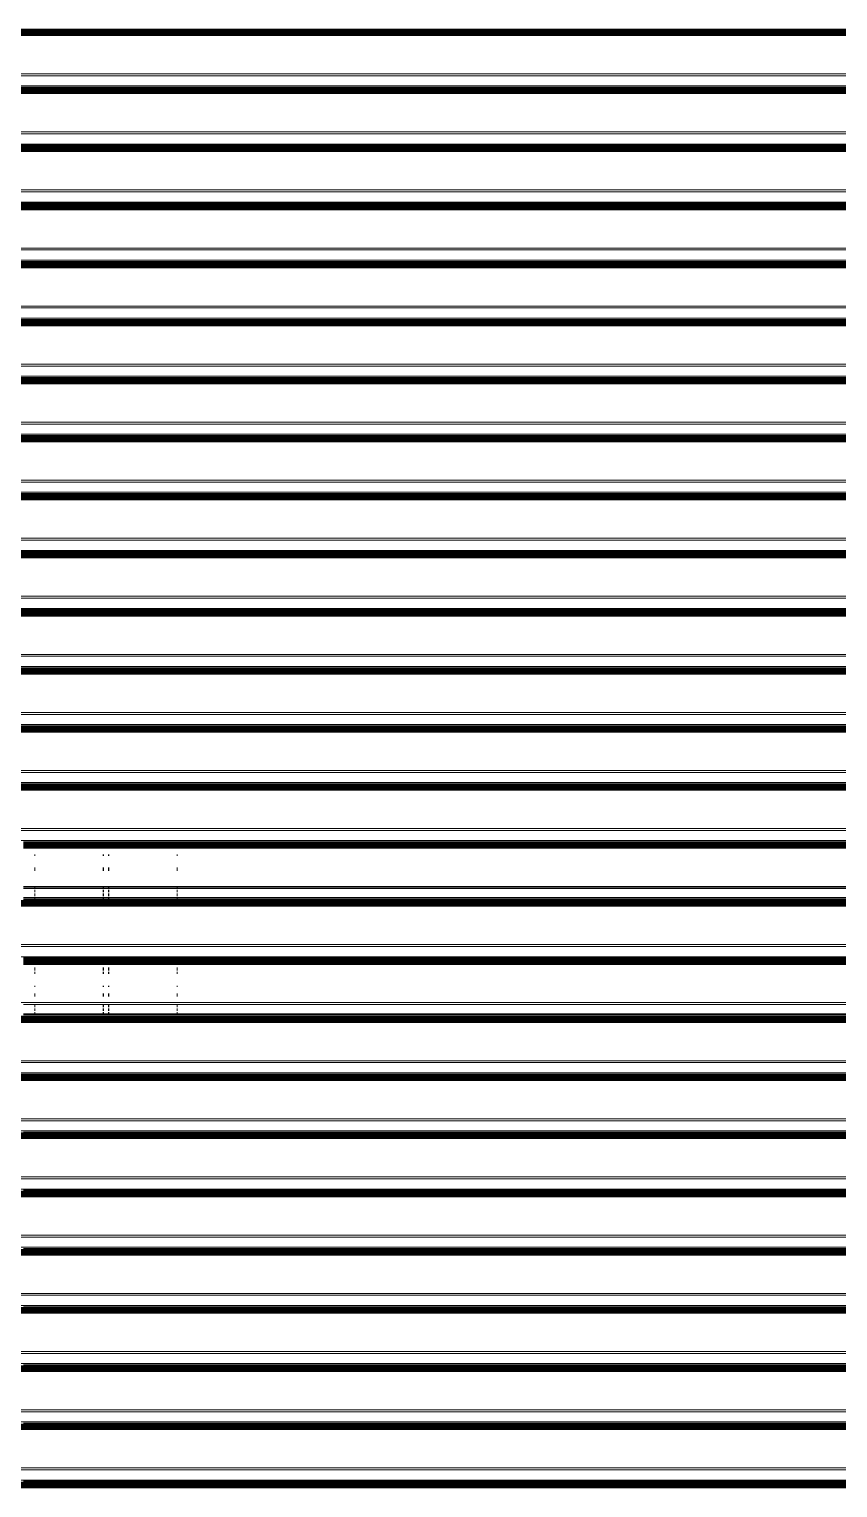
# Model space of a CAD drawing. Header units: inches. Extents: x 5914 to 162157, y -20538 to 282354.
# Drawn here: x 154238.78 to 154266.06, y -15976.12 to -15926.9 of the extents above; entities that cross this region are included whole.
import ezdxf

# ---------------------------------------------------------------- set-up
doc = ezdxf.new("R2010")
doc.units = ezdxf.units.IN
doc.header["$MEASUREMENT"] = 0
doc.layers.add('DOOR-WIN RA', color=3, linetype='Continuous', lineweight=20)
doc.layers.add('HATCH RA', color=8, linetype='Continuous', lineweight=5)

# ---------------------------------------------------------------- blocks, each defined once
blk = doc.blocks.new('TDG')
at = {"layer": 'DOOR-WIN RA'}
for p, q in [((158902.078, -15992.603), (158968.483, -15992.603)), ((158968.481, -15992.628), (158902.078, -15992.628)), ((158968.481, -15992.631), (158902.078, -15992.631)), ((158968.48, -15992.647), (158902.078, -15992.647)), ((158968.48, -15992.664), (158902.078, -15992.664)), ((158968.479, -15992.683), (158902.078, -15992.683)), ((158968.479, -15992.702), (158902.078, -15992.702)), ((158968.479, -15992.721), (158902.078, -15992.721)), ((158968.478, -15992.741), (158902.078, -15992.741)), ((158968.479, -15992.761), (158902.078, -15992.761)), ((158968.479, -15992.781), (158902.078, -15992.781)), ((158968.479, -15992.8), (158902.078, -15992.8)), ((158968.48, -15992.818), (158902.078, -15992.818)), ((158968.476, -15994.111), (158902.078, -15994.111)), ((158968.472, -15994.177), (158902.078, -15994.177)), ((158968.483, -15994.52), (158902.078, -15994.52)), ((158902.078, -15994.562), (158968.58, -15994.562)), ((158968.481, -15994.587), (158902.078, -15994.587)), ((158968.481, -15994.589), (158902.078, -15994.589)), ((158968.48, -15994.606), (158902.078, -15994.606)), ((158968.48, -15994.623), (158902.078, -15994.623)), ((158968.479, -15994.641), (158902.078, -15994.641)), ((158968.479, -15994.66), (158902.078, -15994.66)), ((158968.479, -15994.68), (158902.078, -15994.68)), ((158968.478, -15994.7), (158902.078, -15994.7)), ((158968.479, -15994.72), (158902.078, -15994.72)), ((158968.479, -15994.739), (158902.078, -15994.739)), ((158968.479, -15994.758), (158902.078, -15994.758)), ((158968.48, -15994.777), (158902.078, -15994.777)), ((158968.476, -15996.07), (158902.078, -15996.07)), ((158968.472, -15996.135), (158902.078, -15996.135)), ((158968.483, -15996.479), (158902.078, -15996.479)), ((158902.078, -15996.521), (158968.483, -15996.521)), ((158968.481, -15996.546), (158902.078, -15996.546)), ((158968.481, -15996.548), (158902.078, -15996.548)), ((158968.48, -15996.564), (158902.078, -15996.564)), ((158968.48, -15996.582), (158902.078, -15996.582)), ((158968.479, -15996.6), (158902.078, -15996.6)), ((158968.479, -15996.619), (158902.078, -15996.619)), ((158968.479, -15996.639), (158902.078, -15996.639)), ((158968.478, -15996.659), (158902.078, -15996.659)), ((158968.479, -15996.679), (158902.078, -15996.679)), ((158968.479, -15996.698), (158902.078, -15996.698)), ((158968.479, -15996.717), (158902.078, -15996.717)), ((158968.48, -15996.735), (158902.078, -15996.735)), ((158968.476, -15998.029), (158902.078, -15998.029)), ((158968.472, -15998.094), (158902.078, -15998.094)), ((158968.483, -15998.438), (158902.078, -15998.438)), ((158902.078, -15998.479), (158968.483, -15998.479)), ((158968.481, -15998.504), (158902.078, -15998.504)), ((158968.481, -15998.507), (158902.078, -15998.507)), ((158968.48, -15998.523), (158902.078, -15998.523)), ((158968.48, -15998.54), (158902.078, -15998.54)), ((158968.479, -15998.559), (158902.078, -15998.559)), ((158968.479, -15998.578), (158902.078, -15998.578)), ((158968.479, -15998.597), (158902.078, -15998.597)), ((158968.478, -15998.617), (158902.078, -15998.617)), ((158968.479, -15998.637), (158902.078, -15998.637)), ((158968.479, -15998.657), (158902.078, -15998.657)), ((158968.479, -15998.676), (158902.078, -15998.676)), ((158968.48, -15998.694), (158902.078, -15998.694)), ((158968.476, -15999.987), (158902.078, -15999.987)), ((158968.472, -16000.053), (158902.078, -16000.053)), ((158968.483, -16000.396), (158902.078, -16000.396)), ((158902.078, -16000.438), (158968.483, -16000.438)), ((158968.481, -16000.463), (158902.078, -16000.463)), ((158968.481, -16000.466), (158902.078, -16000.466)), ((158968.48, -16000.482), (158902.078, -16000.482)), ((158968.48, -16000.499), (158902.078, -16000.499)), ((158968.479, -16000.517), (158902.078, -16000.517)), ((158968.479, -16000.536), (158902.078, -16000.536)), ((158968.479, -16000.556), (158902.078, -16000.556)), ((158968.478, -16000.576), (158902.078, -16000.576)), ((158968.479, -16000.596), (158902.078, -16000.596)), ((158968.479, -16000.616), (158902.078, -16000.616)), ((158968.479, -16000.635), (158902.078, -16000.635)), ((158968.48, -16000.653), (158902.078, -16000.653)), ((158968.476, -16001.946), (158902.078, -16001.946)), ((158968.472, -16002.011), (158902.078, -16002.011)), ((158968.483, -16002.355), (158902.078, -16002.355)), ((158902.078, -16002.397), (158968.483, -16002.397)), ((158968.481, -16002.422), (158902.078, -16002.422)), ((158968.481, -16002.424), (158902.078, -16002.424)), ((158968.48, -16002.44), (158902.078, -16002.44)), ((158968.48, -16002.458), (158902.078, -16002.458)), ((158968.479, -16002.476), (158902.078, -16002.476)), ((158968.479, -16002.495), (158902.078, -16002.495)), ((158968.479, -16002.515), (158902.078, -16002.515)), ((158968.478, -16002.535), (158902.078, -16002.535)), ((158968.479, -16002.555), (158902.078, -16002.555)), ((158968.479, -16002.574), (158902.078, -16002.574)), ((158968.479, -16002.593), (158902.078, -16002.593)), ((158968.48, -16002.611), (158902.078, -16002.611)), ((158968.476, -16003.905), (158902.078, -16003.905)), ((158968.472, -16003.97), (158902.078, -16003.97)), ((158968.483, -16004.314), (158902.078, -16004.314)), ((158902.078, -16004.355), (158968.58, -16004.355)), ((158968.481, -16004.38), (158902.078, -16004.38)), ((158968.481, -16004.383), (158902.078, -16004.383)), ((158968.48, -16004.399), (158902.078, -16004.399)), ((158968.48, -16004.416), (158902.078, -16004.416)), ((158968.479, -16004.435), (158902.078, -16004.435)), ((158968.479, -16004.454), (158902.078, -16004.454)), ((158968.479, -16004.474), (158902.078, -16004.474)), ((158968.478, -16004.493), (158902.078, -16004.493)), ((158968.479, -16004.513), (158902.078, -16004.513)), ((158968.479, -16004.533), (158902.078, -16004.533)), ((158968.479, -16004.552), (158902.078, -16004.552)), ((158968.48, -16004.57), (158902.078, -16004.57)), ((158968.476, -16005.863), (158902.078, -16005.863)), ((158968.472, -16005.929), (158902.078, -16005.929)), ((158968.483, -16006.272), (158902.078, -16006.272)), ((158902.078, -16006.314), (158968.483, -16006.314)), ((158968.481, -16006.339), (158902.078, -16006.339)), ((158968.481, -16006.342), (158902.078, -16006.342)), ((158968.48, -16006.358), (158902.078, -16006.358)), ((158968.48, -16006.375), (158902.078, -16006.375)), ((158968.479, -16006.393), (158902.078, -16006.393)), ((158968.479, -16006.413), (158902.078, -16006.413)), ((158968.479, -16006.432), (158902.078, -16006.432)), ((158968.478, -16006.452), (158902.078, -16006.452)), ((158968.479, -16006.472), (158902.078, -16006.472)), ((158968.479, -16006.492), (158902.078, -16006.492)), ((158968.479, -16006.511), (158902.078, -16006.511)), ((158968.48, -16006.529), (158902.078, -16006.529)), ((158968.476, -16007.822), (158902.078, -16007.822)), ((158968.472, -16007.888), (158902.078, -16007.888)), ((158968.483, -16008.231), (158902.078, -16008.231)), ((158902.078, -16008.273), (158968.483, -16008.273)), ((158968.481, -16008.298), (158902.078, -16008.298)), ((158968.481, -16008.3), (158902.078, -16008.3)), ((158968.48, -16008.316), (158902.078, -16008.316)), ((158968.48, -16008.334), (158902.078, -16008.334)), ((158968.479, -16008.352), (158902.078, -16008.352)), ((158968.479, -16008.371), (158902.078, -16008.371)), ((158968.479, -16008.391), (158902.078, -16008.391)), ((158968.478, -16008.411), (158902.078, -16008.411)), ((158968.479, -16008.431), (158902.078, -16008.431)), ((158968.479, -16008.45), (158902.078, -16008.45)), ((158968.479, -16008.469), (158902.078, -16008.469)), ((158968.48, -16008.487), (158902.078, -16008.487)), ((158968.476, -16009.781), (158902.078, -16009.781)), ((158968.472, -16009.846), (158902.078, -16009.846)), ((158968.483, -16010.19), (158902.078, -16010.19)), ((158902.078, -16010.231), (158968.483, -16010.231)), ((158968.481, -16010.256), (158902.078, -16010.256)), ((158968.481, -16010.259), (158902.078, -16010.259)), ((158968.48, -16010.275), (158902.078, -16010.275)), ((158968.48, -16010.292), (158902.078, -16010.292)), ((158968.479, -16010.311), (158902.078, -16010.311)), ((158968.479, -16010.33), (158902.078, -16010.33)), ((158968.479, -16010.35), (158902.078, -16010.35)), ((158968.478, -16010.369), (158902.078, -16010.369)), ((158968.479, -16010.389), (158902.078, -16010.389)), ((158968.479, -16010.409), (158902.078, -16010.409)), ((158968.479, -16010.428), (158902.078, -16010.428)), ((158968.48, -16010.446), (158902.078, -16010.446)), ((158968.476, -16011.739), (158902.078, -16011.739)), ((158968.472, -16011.805), (158902.078, -16011.805)), ((158968.483, -16012.148), (158902.078, -16012.148)), ((158902.078, -16012.19), (158968.483, -16012.19)), ((158968.481, -16012.215), (158902.078, -16012.215)), ((158968.481, -16012.218), (158902.078, -16012.218)), ((158968.48, -16012.234), (158902.078, -16012.234)), ((158968.48, -16012.251), (158902.078, -16012.251)), ((158968.479, -16012.269), (158902.078, -16012.269)), ((158968.479, -16012.289), (158902.078, -16012.289)), ((158968.479, -16012.308), (158902.078, -16012.308)), ((158968.478, -16012.328), (158902.078, -16012.328)), ((158968.479, -16012.348), (158902.078, -16012.348)), ((158968.479, -16012.368), (158902.078, -16012.368)), ((158968.479, -16012.387), (158902.078, -16012.387)), ((158968.48, -16012.405), (158902.078, -16012.405)), ((158968.476, -16013.698), (158902.078, -16013.698)), ((158968.472, -16013.764), (158902.078, -16013.764)), ((158968.483, -16014.107), (158902.078, -16014.107)), ((158902.078, -16014.149), (158968.483, -16014.149)), ((158968.481, -16014.174), (158902.078, -16014.174)), ((158968.481, -16014.176), (158902.078, -16014.176)), ((158968.48, -16014.192), (158902.078, -16014.192)), ((158968.48, -16014.21), (158902.078, -16014.21)), ((158968.479, -16014.228), (158902.078, -16014.228)), ((158968.479, -16014.247), (158902.078, -16014.247)), ((158968.479, -16014.267), (158902.078, -16014.267)), ((158968.478, -16014.287), (158902.078, -16014.287)), ((158968.479, -16014.307), (158902.078, -16014.307)), ((158968.479, -16014.326), (158902.078, -16014.326)), ((158968.479, -16014.345), (158902.078, -16014.345)), ((158968.48, -16014.364), (158902.078, -16014.364)), ((158968.476, -16015.657), (158902.078, -16015.657)), ((158968.472, -16015.722), (158902.078, -16015.722)), ((158968.483, -16016.066), (158902.078, -16016.066)), ((158902.078, -16016.107), (158968.483, -16016.107)), ((158968.481, -16016.132), (158902.078, -16016.132)), ((158968.481, -16016.135), (158902.078, -16016.135)), ((158968.48, -16016.151), (158902.078, -16016.151)), ((158968.48, -16016.168), (158902.078, -16016.168)), ((158968.479, -16016.187), (158902.078, -16016.187)), ((158968.479, -16016.206), (158902.078, -16016.206)), ((158968.479, -16016.226), (158902.078, -16016.226)), ((158968.478, -16016.246), (158902.078, -16016.246)), ((158968.479, -16016.265), (158902.078, -16016.265)), ((158968.479, -16016.285), (158902.078, -16016.285)), ((158968.479, -16016.304), (158902.078, -16016.304)), ((158968.48, -16016.322), (158902.078, -16016.322)), ((158968.476, -16017.615), (158902.078, -16017.615)), ((158968.472, -16017.681), (158902.078, -16017.681)), ((158968.483, -16018.024), (158902.078, -16018.024)), ((158902.078, -16018.066), (158968.483, -16018.066)), ((158968.481, -16018.091), (158902.078, -16018.091)), ((158968.481, -16018.094), (158902.078, -16018.094)), ((158968.48, -16018.11), (158902.078, -16018.11)), ((158968.48, -16018.127), (158902.078, -16018.127)), ((158968.479, -16018.145), (158902.078, -16018.145)), ((158968.479, -16018.165), (158902.078, -16018.165)), ((158968.479, -16018.184), (158902.078, -16018.184)), ((158968.478, -16018.204), (158902.078, -16018.204)), ((158968.479, -16018.224), (158902.078, -16018.224)), ((158968.479, -16018.244), (158902.078, -16018.244)), ((158968.479, -16018.263), (158902.078, -16018.263)), ((158968.48, -16018.281), (158902.078, -16018.281)), ((158968.476, -16019.574), (158902.078, -16019.574)), ((158968.472, -16019.64), (158902.078, -16019.64)), ((158968.483, -16019.983), (158902.078, -16019.983)), ((158917.046, -16020.025), (158917.429, -16020.025)), ((158917.429, -16020.05), (158917.046, -16020.05)), ((158917.429, -16020.052), (158917.046, -16020.052)), ((158917.429, -16020.068), (158917.046, -16020.068)), ((158917.429, -16020.086), (158917.046, -16020.086)), ((158917.429, -16020.104), (158917.046, -16020.104)), ((158917.429, -16020.106), (158917.046, -16020.106)), ((158917.429, -16020.05), (158917.429, -16020.025)), ((158917.429, -16020.025), (158919.73, -16020.025)), ((158919.73, -16020.05), (158917.429, -16020.05)), ((158917.429, -16020.052), (158917.429, -16020.05)), ((158919.73, -16020.052), (158917.429, -16020.052)), ((158917.429, -16020.068), (158917.429, -16020.052)), ((158919.73, -16020.068), (158917.429, -16020.068)), ((158917.429, -16020.086), (158917.429, -16020.068)), ((158919.73, -16020.086), (158917.429, -16020.086)), ((158917.429, -16020.104), (158917.429, -16020.086)), ((158917.429, -16020.106), (158917.429, -16020.104)), ((158919.73, -16020.104), (158917.429, -16020.104)), ((158917.429, -16020.123), (158917.429, -16020.106)), ((158919.73, -16020.106), (158917.429, -16020.106)), ((158919.73, -16020.025), (158919.73, -16020.05)), ((158919.73, -16020.025), (158919.739, -16020.025)), ((158919.739, -16020.05), (158919.73, -16020.05)), ((158919.73, -16020.05), (158919.73, -16020.052)), ((158919.739, -16020.052), (158919.73, -16020.052)), ((158919.73, -16020.052), (158919.73, -16020.068)), ((158919.739, -16020.068), (158919.73, -16020.068)), ((158919.73, -16020.068), (158919.73, -16020.086)), ((158919.739, -16020.086), (158919.73, -16020.086)), ((158919.73, -16020.104), (158919.73, -16020.086)), ((158919.73, -16020.104), (158919.73, -16020.106)), ((158919.739, -16020.104), (158919.73, -16020.104)), ((158919.73, -16020.106), (158919.73, -16020.123)), ((158919.739, -16020.106), (158919.73, -16020.106)), ((158919.739, -16020.025), (158919.739, -16020.05)), ((158919.739, -16020.025), (158919.917, -16020.025)), ((158919.917, -16020.05), (158919.739, -16020.05)), ((158919.739, -16020.05), (158919.739, -16020.052)), ((158919.917, -16020.052), (158919.739, -16020.052)), ((158919.739, -16020.052), (158919.739, -16020.068)), ((158919.739, -16020.068), (158919.739, -16020.086)), ((158919.917, -16020.068), (158919.739, -16020.068)), ((158919.917, -16020.086), (158919.739, -16020.086)), ((158919.739, -16020.104), (158919.739, -16020.086)), ((158919.917, -16020.103), (158919.739, -16020.104)), ((158919.739, -16020.104), (158919.739, -16020.106)), ((158919.739, -16020.106), (158919.739, -16020.123)), ((158919.917, -16020.106), (158919.739, -16020.106)), ((158919.917, -16020.05), (158919.917, -16020.025)), ((158919.917, -16020.025), (158919.925, -16020.025)), ((158919.917, -16020.052), (158919.917, -16020.05)), ((158919.925, -16020.05), (158919.917, -16020.05)), ((158919.917, -16020.068), (158919.917, -16020.052)), ((158919.925, -16020.052), (158919.917, -16020.052)), ((158919.917, -16020.086), (158919.917, -16020.068)), ((158919.925, -16020.068), (158919.917, -16020.068)), ((158919.917, -16020.103), (158919.917, -16020.086)), ((158919.925, -16020.086), (158919.917, -16020.086)), ((158919.925, -16020.104), (158919.917, -16020.103)), ((158919.917, -16020.106), (158919.917, -16020.103)), ((158919.917, -16020.123), (158919.917, -16020.106)), ((158919.925, -16020.106), (158919.917, -16020.106)), ((158919.925, -16020.025), (158919.925, -16020.05)), ((158919.925, -16020.025), (158922.225, -16020.025)), ((158919.925, -16020.05), (158919.925, -16020.052)), ((158922.225, -16020.05), (158919.925, -16020.05)), ((158919.925, -16020.052), (158919.925, -16020.068)), ((158922.225, -16020.052), (158919.925, -16020.052)), ((158919.925, -16020.068), (158919.925, -16020.086)), ((158922.225, -16020.068), (158919.925, -16020.068)), ((158922.225, -16020.086), (158919.925, -16020.086)), ((158919.925, -16020.104), (158919.925, -16020.086)), ((158919.925, -16020.104), (158919.925, -16020.106)), ((158922.225, -16020.104), (158919.925, -16020.104)), ((158919.925, -16020.106), (158919.925, -16020.123)), ((158922.225, -16020.106), (158919.925, -16020.106)), ((158922.225, -16020.05), (158922.225, -16020.025)), ((158922.225, -16020.025), (158947.338, -16020.025)), ((158922.225, -16020.052), (158922.225, -16020.05)), ((158947.338, -16020.05), (158922.225, -16020.05)), ((158922.225, -16020.068), (158922.225, -16020.052)), ((158947.338, -16020.052), (158922.225, -16020.052)), ((158922.225, -16020.086), (158922.225, -16020.068)), ((158947.338, -16020.068), (158922.225, -16020.068)), ((158947.338, -16020.086), (158922.225, -16020.086)), ((158922.225, -16020.104), (158922.225, -16020.086)), ((158947.338, -16020.103), (158922.225, -16020.104)), ((158922.225, -16020.106), (158922.225, -16020.104)), ((158922.225, -16020.123), (158922.225, -16020.106)), ((158947.338, -16020.106), (158922.225, -16020.106)), ((158917.429, -16020.123), (158917.046, -16020.123)), ((158917.429, -16020.143), (158917.046, -16020.143)), ((158917.429, -16020.164), (158917.046, -16020.164)), ((158917.429, -16020.183), (158917.046, -16020.183)), ((158917.429, -16020.193), (158917.046, -16020.193)), ((158917.429, -16020.202), (158917.046, -16020.202)), ((158917.429, -16020.221), (158917.046, -16020.221)), ((158917.429, -16020.24), (158917.046, -16020.24)), ((158919.73, -16020.123), (158917.429, -16020.123)), ((158917.429, -16020.164), (158917.429, -16020.143)), ((158919.73, -16020.143), (158917.429, -16020.143)), ((158919.73, -16020.164), (158917.429, -16020.164)), ((158917.429, -16020.183), (158917.429, -16020.164)), ((158917.429, -16020.193), (158917.429, -16020.183)), ((158919.73, -16020.183), (158917.429, -16020.183)), ((158917.429, -16020.202), (158917.429, -16020.193)), ((158919.73, -16020.193), (158917.429, -16020.193)), ((158917.429, -16020.221), (158917.429, -16020.202)), ((158919.73, -16020.202), (158917.429, -16020.202)), ((158917.429, -16020.24), (158917.429, -16020.221)), ((158919.73, -16020.221), (158917.429, -16020.221)), ((158919.73, -16020.24), (158917.429, -16020.24)), ((158917.429, -16020.499), (158917.429, -16020.453)), ((158919.739, -16020.123), (158919.73, -16020.123)), ((158919.73, -16020.143), (158919.73, -16020.164)), ((158919.739, -16020.143), (158919.73, -16020.143)), ((158919.73, -16020.164), (158919.73, -16020.183)), ((158919.739, -16020.164), (158919.73, -16020.164)), ((158919.73, -16020.183), (158919.73, -16020.193)), ((158919.739, -16020.183), (158919.73, -16020.183)), ((158919.73, -16020.193), (158919.73, -16020.202)), ((158919.739, -16020.193), (158919.73, -16020.193)), ((158919.73, -16020.202), (158919.73, -16020.221)), ((158919.739, -16020.202), (158919.73, -16020.202)), ((158919.73, -16020.221), (158919.73, -16020.24)), ((158919.739, -16020.221), (158919.73, -16020.221)), ((158919.739, -16020.24), (158919.73, -16020.24)), ((158919.73, -16020.453), (158919.73, -16020.499)), ((158919.917, -16020.123), (158919.739, -16020.123)), ((158919.739, -16020.143), (158919.739, -16020.164)), ((158919.917, -16020.143), (158919.739, -16020.143)), ((158919.739, -16020.164), (158919.739, -16020.183)), ((158919.917, -16020.164), (158919.739, -16020.164)), ((158919.739, -16020.183), (158919.739, -16020.193)), ((158919.917, -16020.183), (158919.739, -16020.183)), ((158919.739, -16020.193), (158919.739, -16020.202)), ((158919.917, -16020.193), (158919.739, -16020.193)), ((158919.739, -16020.202), (158919.739, -16020.221)), ((158919.917, -16020.202), (158919.739, -16020.202)), ((158919.739, -16020.221), (158919.739, -16020.24)), ((158919.917, -16020.221), (158919.739, -16020.221)), ((158919.917, -16020.24), (158919.739, -16020.24)), ((158919.739, -16020.453), (158919.739, -16020.499)), ((158919.925, -16020.123), (158919.917, -16020.123)), ((158919.917, -16020.164), (158919.917, -16020.143)), ((158919.925, -16020.143), (158919.917, -16020.143)), ((158919.917, -16020.183), (158919.917, -16020.164)), ((158919.925, -16020.164), (158919.917, -16020.164)), ((158919.917, -16020.193), (158919.917, -16020.183)), ((158919.925, -16020.183), (158919.917, -16020.183)), ((158919.917, -16020.202), (158919.917, -16020.193)), ((158919.925, -16020.193), (158919.917, -16020.193)), ((158919.917, -16020.221), (158919.917, -16020.202)), ((158919.925, -16020.202), (158919.917, -16020.202)), ((158919.917, -16020.24), (158919.917, -16020.221)), ((158919.925, -16020.221), (158919.917, -16020.221)), ((158919.925, -16020.24), (158919.917, -16020.24)), ((158919.917, -16020.499), (158919.917, -16020.453)), ((158922.225, -16020.123), (158919.925, -16020.123)), ((158919.925, -16020.143), (158919.925, -16020.164)), ((158922.225, -16020.143), (158919.925, -16020.143)), ((158919.925, -16020.164), (158919.925, -16020.183)), ((158922.225, -16020.164), (158919.925, -16020.164)), ((158919.925, -16020.183), (158919.925, -16020.193)), ((158922.225, -16020.183), (158919.925, -16020.183)), ((158919.925, -16020.193), (158919.925, -16020.202)), ((158922.225, -16020.193), (158919.925, -16020.193)), ((158919.925, -16020.202), (158919.925, -16020.221)), ((158922.225, -16020.202), (158919.925, -16020.202)), ((158919.925, -16020.221), (158919.925, -16020.24)), ((158922.225, -16020.221), (158919.925, -16020.221)), ((158922.225, -16020.24), (158919.925, -16020.24)), ((158919.925, -16020.453), (158919.925, -16020.499)), ((158947.338, -16020.123), (158922.225, -16020.123)), ((158922.225, -16020.164), (158922.225, -16020.143)), ((158947.338, -16020.143), (158922.225, -16020.143)), ((158947.338, -16020.163), (158922.225, -16020.164)), ((158922.225, -16020.183), (158922.225, -16020.164)), ((158922.225, -16020.193), (158922.225, -16020.183)), ((158947.338, -16020.183), (158922.225, -16020.183)), ((158922.225, -16020.202), (158922.225, -16020.193)), ((158947.338, -16020.193), (158922.225, -16020.193)), ((158922.225, -16020.221), (158922.225, -16020.202)), ((158947.338, -16020.202), (158922.225, -16020.202)), ((158922.225, -16020.24), (158922.225, -16020.221)), ((158947.338, -16020.221), (158922.225, -16020.221)), ((158947.338, -16020.24), (158922.225, -16020.24)), ((158922.225, -16020.499), (158922.225, -16020.453)), ((158917.429, -16021.002), (158917.429, -16020.891)), ((158919.73, -16020.891), (158919.73, -16021.002)), ((158919.739, -16020.891), (158919.739, -16021.002)), ((158919.917, -16021.002), (158919.917, -16020.891)), ((158919.925, -16020.891), (158919.925, -16021.002)), ((158922.225, -16021.002), (158922.225, -16020.891)), ((158917.429, -16021.533), (158917.046, -16021.533)), ((158917.429, -16021.554), (158917.046, -16021.554)), ((158917.429, -16021.554), (158917.429, -16021.533)), ((158919.73, -16021.533), (158917.429, -16021.533)), ((158917.429, -16021.598), (158917.429, -16021.554)), ((158919.73, -16021.554), (158917.429, -16021.554)), ((158919.73, -16021.533), (158919.73, -16021.554)), ((158919.739, -16021.533), (158919.73, -16021.533)), ((158919.73, -16021.554), (158919.73, -16021.598)), ((158919.739, -16021.554), (158919.73, -16021.554)), ((158919.739, -16021.533), (158919.739, -16021.554)), ((158919.917, -16021.533), (158919.739, -16021.533)), ((158919.739, -16021.554), (158919.739, -16021.598)), ((158919.917, -16021.554), (158919.739, -16021.554)), ((158919.917, -16021.554), (158919.917, -16021.533)), ((158919.925, -16021.533), (158919.917, -16021.533)), ((158919.917, -16021.598), (158919.917, -16021.554)), ((158919.925, -16021.554), (158919.917, -16021.554)), ((158919.925, -16021.533), (158919.925, -16021.554)), ((158922.225, -16021.533), (158919.925, -16021.533)), ((158919.925, -16021.554), (158919.925, -16021.598)), ((158922.225, -16021.554), (158919.925, -16021.554)), ((158922.225, -16021.554), (158922.225, -16021.533)), ((158947.338, -16021.533), (158922.225, -16021.533)), ((158922.225, -16021.598), (158922.225, -16021.554)), ((158947.338, -16021.554), (158922.225, -16021.554)), ((158968.481, -16022.008), (158902.078, -16022.008)), ((158968.481, -16022.011), (158902.078, -16022.011)), ((158968.48, -16022.027), (158902.078, -16022.027)), ((158968.48, -16022.044), (158902.078, -16022.044)), ((158968.479, -16022.063), (158902.078, -16022.063)), ((158968.479, -16022.082), (158902.078, -16022.082)), ((158917.429, -16021.598), (158917.046, -16021.598)), ((158917.429, -16021.905), (158917.046, -16021.905)), ((158917.429, -16021.942), (158917.046, -16021.942)), ((158917.429, -16021.948), (158917.046, -16021.948)), ((158917.046, -16021.983), (158917.429, -16021.983)), ((158919.73, -16021.598), (158917.429, -16021.598)), ((158917.429, -16021.726), (158917.429, -16021.638)), ((158917.429, -16021.853), (158917.429, -16021.771)), ((158917.429, -16021.905), (158917.429, -16021.887)), ((158917.429, -16021.942), (158917.429, -16021.905)), ((158919.73, -16021.905), (158917.429, -16021.905)), ((158917.429, -16021.948), (158917.429, -16021.942)), ((158919.73, -16021.942), (158917.429, -16021.942)), ((158917.429, -16021.983), (158917.429, -16021.948)), ((158919.73, -16021.948), (158917.429, -16021.948)), ((158917.429, -16021.983), (158919.73, -16021.983)), ((158919.739, -16021.598), (158919.73, -16021.598)), ((158919.73, -16021.638), (158919.73, -16021.726)), ((158919.73, -16021.771), (158919.73, -16021.853)), ((158919.73, -16021.887), (158919.73, -16021.905)), ((158919.73, -16021.905), (158919.73, -16021.942)), ((158919.739, -16021.905), (158919.73, -16021.905)), ((158919.73, -16021.942), (158919.73, -16021.948)), ((158919.739, -16021.942), (158919.73, -16021.942)), ((158919.73, -16021.948), (158919.73, -16021.983)), ((158919.739, -16021.948), (158919.73, -16021.948)), ((158919.73, -16021.983), (158919.739, -16021.983)), ((158919.917, -16021.598), (158919.739, -16021.598)), ((158919.739, -16021.638), (158919.739, -16021.726)), ((158919.739, -16021.771), (158919.739, -16021.853)), ((158919.739, -16021.887), (158919.739, -16021.905)), ((158919.739, -16021.905), (158919.739, -16021.942)), ((158919.917, -16021.905), (158919.739, -16021.905)), ((158919.739, -16021.942), (158919.739, -16021.948)), ((158919.917, -16021.942), (158919.739, -16021.942)), ((158919.739, -16021.948), (158919.739, -16021.983)), ((158919.917, -16021.948), (158919.739, -16021.948)), ((158919.739, -16021.983), (158919.917, -16021.983)), ((158919.925, -16021.598), (158919.917, -16021.598)), ((158919.917, -16021.726), (158919.917, -16021.638)), ((158919.917, -16021.853), (158919.917, -16021.771)), ((158919.917, -16021.905), (158919.917, -16021.887)), ((158919.917, -16021.942), (158919.917, -16021.905)), ((158919.925, -16021.905), (158919.917, -16021.905)), ((158919.917, -16021.948), (158919.917, -16021.942)), ((158919.925, -16021.942), (158919.917, -16021.942)), ((158919.917, -16021.983), (158919.917, -16021.948)), ((158919.925, -16021.948), (158919.917, -16021.948)), ((158919.917, -16021.983), (158919.925, -16021.983)), ((158922.225, -16021.598), (158919.925, -16021.598)), ((158919.925, -16021.638), (158919.925, -16021.726)), ((158919.925, -16021.771), (158919.925, -16021.853)), ((158919.925, -16021.887), (158919.925, -16021.905)), ((158919.925, -16021.905), (158919.925, -16021.942)), ((158922.225, -16021.905), (158919.925, -16021.905)), ((158919.925, -16021.942), (158919.925, -16021.948)), ((158922.225, -16021.942), (158919.925, -16021.942)), ((158919.925, -16021.948), (158919.925, -16021.983)), ((158922.225, -16021.948), (158919.925, -16021.948)), ((158919.925, -16021.983), (158922.225, -16021.983)), ((158947.338, -16021.598), (158922.225, -16021.598)), ((158922.225, -16021.726), (158922.225, -16021.638)), ((158922.225, -16021.853), (158922.225, -16021.771)), ((158922.225, -16021.905), (158922.225, -16021.887)), ((158922.225, -16021.942), (158922.225, -16021.905)), ((158947.338, -16021.905), (158922.225, -16021.905)), ((158922.225, -16021.948), (158922.225, -16021.942)), ((158947.338, -16021.942), (158922.225, -16021.942)), ((158922.225, -16021.983), (158922.225, -16021.948)), ((158947.338, -16021.948), (158922.225, -16021.948)), ((158922.225, -16021.983), (158947.338, -16021.983)), ((158968.479, -16022.102), (158902.078, -16022.102)), ((158968.478, -16022.122), (158902.078, -16022.122)), ((158968.479, -16022.141), (158902.078, -16022.141)), ((158968.479, -16022.161), (158902.078, -16022.161)), ((158968.479, -16022.18), (158902.078, -16022.18)), ((158968.48, -16022.198), (158902.078, -16022.198)), ((158968.476, -16023.491), (158902.078, -16023.491)), ((158968.472, -16023.557), (158902.078, -16023.557)), ((158968.483, -16023.9), (158902.078, -16023.9)), ((158917.046, -16023.942), (158917.429, -16023.942)), ((158917.429, -16023.967), (158917.046, -16023.967)), ((158917.429, -16023.97), (158917.046, -16023.97)), ((158917.429, -16023.986), (158917.046, -16023.986)), ((158917.429, -16024.003), (158917.046, -16024.003)), ((158917.429, -16024.022), (158917.046, -16024.022)), ((158917.429, -16024.023), (158917.046, -16024.023)), ((158917.429, -16024.041), (158917.046, -16024.041)), ((158917.429, -16023.967), (158917.429, -16023.942)), ((158917.429, -16023.942), (158919.73, -16023.942)), ((158917.429, -16023.97), (158917.429, -16023.967)), ((158919.73, -16023.967), (158917.429, -16023.967)), ((158917.429, -16023.986), (158917.429, -16023.97)), ((158919.73, -16023.97), (158917.429, -16023.97)), ((158919.73, -16023.986), (158917.429, -16023.986)), ((158919.73, -16024.003), (158917.429, -16024.003)), ((158917.429, -16024.022), (158917.429, -16024.003)), ((158917.429, -16024.023), (158917.429, -16024.022)), ((158919.73, -16024.022), (158917.429, -16024.022)), ((158917.429, -16024.041), (158917.429, -16024.023)), ((158919.73, -16024.023), (158917.429, -16024.023)), ((158919.73, -16024.041), (158917.429, -16024.041)), ((158917.429, -16024.052), (158917.429, -16024.041)), ((158919.73, -16023.942), (158919.73, -16023.967)), ((158919.73, -16023.942), (158919.739, -16023.942)), ((158919.73, -16023.967), (158919.73, -16023.97)), ((158919.739, -16023.967), (158919.73, -16023.967)), ((158919.73, -16023.97), (158919.73, -16023.986)), ((158919.739, -16023.97), (158919.73, -16023.97)), ((158919.739, -16023.986), (158919.73, -16023.986)), ((158919.739, -16024.003), (158919.73, -16024.003)), ((158919.73, -16024.003), (158919.73, -16024.022)), ((158919.73, -16024.022), (158919.73, -16024.023)), ((158919.739, -16024.022), (158919.73, -16024.022)), ((158919.73, -16024.023), (158919.73, -16024.041)), ((158919.739, -16024.023), (158919.73, -16024.023)), ((158919.73, -16024.041), (158919.73, -16024.052)), ((158919.739, -16024.041), (158919.73, -16024.041)), ((158919.739, -16023.942), (158919.739, -16023.967)), ((158919.739, -16023.942), (158919.917, -16023.942)), ((158919.739, -16023.967), (158919.739, -16023.97)), ((158919.917, -16023.967), (158919.739, -16023.967)), ((158919.739, -16023.97), (158919.739, -16023.986)), ((158919.917, -16023.97), (158919.739, -16023.97)), ((158919.917, -16023.986), (158919.739, -16023.986)), ((158919.917, -16024.003), (158919.739, -16024.003)), ((158919.739, -16024.003), (158919.739, -16024.022)), ((158919.739, -16024.022), (158919.739, -16024.023)), ((158919.917, -16024.022), (158919.739, -16024.022)), ((158919.739, -16024.023), (158919.739, -16024.041)), ((158919.917, -16024.023), (158919.739, -16024.023)), ((158919.739, -16024.041), (158919.739, -16024.052)), ((158919.917, -16024.041), (158919.739, -16024.041)), ((158919.917, -16023.967), (158919.917, -16023.942)), ((158919.917, -16023.942), (158919.925, -16023.942)), ((158919.917, -16023.97), (158919.917, -16023.967)), ((158919.925, -16023.967), (158919.917, -16023.967)), ((158919.917, -16023.986), (158919.917, -16023.97)), ((158919.925, -16023.97), (158919.917, -16023.97)), ((158919.925, -16023.986), (158919.917, -16023.986)), ((158919.925, -16024.003), (158919.917, -16024.003)), ((158919.917, -16024.022), (158919.917, -16024.003)), ((158919.917, -16024.023), (158919.917, -16024.022)), ((158919.925, -16024.022), (158919.917, -16024.022)), ((158919.917, -16024.041), (158919.917, -16024.023)), ((158919.925, -16024.023), (158919.917, -16024.023)), ((158919.917, -16024.052), (158919.917, -16024.041)), ((158919.925, -16024.041), (158919.917, -16024.041)), ((158919.925, -16023.942), (158919.925, -16023.967)), ((158919.925, -16023.942), (158922.225, -16023.942)), ((158919.925, -16023.967), (158919.925, -16023.97)), ((158922.225, -16023.967), (158919.925, -16023.967)), ((158919.925, -16023.97), (158919.925, -16023.986)), ((158922.225, -16023.97), (158919.925, -16023.97)), ((158922.225, -16023.986), (158919.925, -16023.986)), ((158922.225, -16024.003), (158919.925, -16024.003)), ((158919.925, -16024.003), (158919.925, -16024.022)), ((158919.925, -16024.022), (158919.925, -16024.023)), ((158922.225, -16024.022), (158919.925, -16024.022)), ((158919.925, -16024.023), (158919.925, -16024.041)), ((158922.225, -16024.023), (158919.925, -16024.023)), ((158919.925, -16024.041), (158919.925, -16024.052)), ((158922.225, -16024.041), (158919.925, -16024.041)), ((158922.225, -16023.967), (158922.225, -16023.942)), ((158922.225, -16023.942), (158947.338, -16023.942)), ((158922.225, -16023.97), (158922.225, -16023.967)), ((158947.338, -16023.967), (158922.225, -16023.967)), ((158922.225, -16023.986), (158922.225, -16023.97)), ((158947.338, -16023.97), (158922.225, -16023.97)), ((158947.338, -16023.986), (158922.225, -16023.986)), ((158947.338, -16024.003), (158922.225, -16024.003)), ((158922.225, -16024.022), (158922.225, -16024.003)), ((158922.225, -16024.023), (158922.225, -16024.022)), ((158947.338, -16024.022), (158922.225, -16024.022)), ((158922.225, -16024.041), (158922.225, -16024.023)), ((158947.338, -16024.023), (158922.225, -16024.023)), ((158922.225, -16024.052), (158922.225, -16024.041)), ((158947.338, -16024.041), (158922.225, -16024.041)), ((158917.429, -16024.052), (158917.046, -16024.052)), ((158917.429, -16024.06), (158917.046, -16024.06)), ((158917.429, -16024.081), (158917.046, -16024.081)), ((158917.429, -16024.1), (158917.046, -16024.1)), ((158917.429, -16024.11), (158917.046, -16024.11)), ((158917.429, -16024.12), (158917.046, -16024.12)), ((158917.429, -16024.139), (158917.046, -16024.139)), ((158917.429, -16024.157), (158917.046, -16024.157)), ((158917.429, -16024.06), (158917.429, -16024.052)), ((158919.73, -16024.052), (158917.429, -16024.052)), ((158919.73, -16024.06), (158917.429, -16024.06)), ((158917.429, -16024.081), (158917.429, -16024.06)), ((158919.73, -16024.081), (158917.429, -16024.081)), ((158917.429, -16024.1), (158917.429, -16024.081)), ((158919.73, -16024.1), (158917.429, -16024.1)), ((158917.429, -16024.11), (158917.429, -16024.1)), ((158919.73, -16024.11), (158917.429, -16024.11)), ((158917.429, -16024.12), (158917.429, -16024.11)), ((158919.73, -16024.12), (158917.429, -16024.12)), ((158917.429, -16024.157), (158917.429, -16024.139)), ((158919.73, -16024.139), (158917.429, -16024.139)), ((158919.73, -16024.157), (158917.429, -16024.157)), ((158917.429, -16024.37), (158917.429, -16024.263)), ((158917.429, -16024.479), (158917.429, -16024.414)), ((158919.73, -16024.052), (158919.73, -16024.06)), ((158919.739, -16024.052), (158919.73, -16024.052)), ((158919.73, -16024.06), (158919.73, -16024.081)), ((158919.739, -16024.06), (158919.73, -16024.06)), ((158919.73, -16024.081), (158919.73, -16024.1)), ((158919.739, -16024.081), (158919.73, -16024.081)), ((158919.739, -16024.1), (158919.73, -16024.1)), ((158919.73, -16024.1), (158919.73, -16024.11)), ((158919.739, -16024.11), (158919.73, -16024.11)), ((158919.73, -16024.11), (158919.73, -16024.12)), ((158919.739, -16024.12), (158919.73, -16024.12)), ((158919.73, -16024.139), (158919.73, -16024.157)), ((158919.739, -16024.139), (158919.73, -16024.139)), ((158919.739, -16024.157), (158919.73, -16024.157)), ((158919.73, -16024.263), (158919.73, -16024.37)), ((158919.73, -16024.414), (158919.73, -16024.479)), ((158919.739, -16024.052), (158919.739, -16024.06)), ((158919.917, -16024.052), (158919.739, -16024.052)), ((158919.739, -16024.06), (158919.739, -16024.081)), ((158919.917, -16024.06), (158919.739, -16024.06)), ((158919.739, -16024.081), (158919.739, -16024.1)), ((158919.917, -16024.081), (158919.739, -16024.081)), ((158919.739, -16024.1), (158919.739, -16024.11)), ((158919.917, -16024.1), (158919.739, -16024.1)), ((158919.739, -16024.11), (158919.739, -16024.12)), ((158919.917, -16024.11), (158919.739, -16024.11)), ((158919.917, -16024.12), (158919.739, -16024.12)), ((158919.739, -16024.139), (158919.739, -16024.157)), ((158919.917, -16024.139), (158919.739, -16024.139)), ((158919.917, -16024.157), (158919.739, -16024.157)), ((158919.739, -16024.263), (158919.739, -16024.37)), ((158919.739, -16024.414), (158919.739, -16024.479)), ((158919.917, -16024.06), (158919.917, -16024.052)), ((158919.925, -16024.052), (158919.917, -16024.052)), ((158919.917, -16024.081), (158919.917, -16024.06)), ((158919.925, -16024.06), (158919.917, -16024.06)), ((158919.917, -16024.1), (158919.917, -16024.081)), ((158919.925, -16024.081), (158919.917, -16024.081)), ((158919.917, -16024.11), (158919.917, -16024.1)), ((158919.925, -16024.1), (158919.917, -16024.1)), ((158919.917, -16024.12), (158919.917, -16024.11)), ((158919.925, -16024.11), (158919.917, -16024.11)), ((158919.925, -16024.12), (158919.917, -16024.12)), ((158919.917, -16024.157), (158919.917, -16024.139)), ((158919.925, -16024.139), (158919.917, -16024.139)), ((158919.925, -16024.157), (158919.917, -16024.157)), ((158919.917, -16024.37), (158919.917, -16024.263)), ((158919.917, -16024.479), (158919.917, -16024.414)), ((158919.925, -16024.052), (158919.925, -16024.06)), ((158922.225, -16024.052), (158919.925, -16024.052)), ((158919.925, -16024.06), (158919.925, -16024.081)), ((158922.225, -16024.06), (158919.925, -16024.06)), ((158919.925, -16024.081), (158919.925, -16024.1)), ((158922.225, -16024.081), (158919.925, -16024.081)), ((158919.925, -16024.1), (158919.925, -16024.11)), ((158922.225, -16024.1), (158919.925, -16024.1)), ((158919.925, -16024.11), (158919.925, -16024.12)), ((158922.225, -16024.11), (158919.925, -16024.11)), ((158922.225, -16024.12), (158919.925, -16024.12)), ((158919.925, -16024.139), (158919.925, -16024.157)), ((158922.225, -16024.139), (158919.925, -16024.139)), ((158922.225, -16024.157), (158919.925, -16024.157)), ((158919.925, -16024.263), (158919.925, -16024.37)), ((158919.925, -16024.414), (158919.925, -16024.479)), ((158922.225, -16024.06), (158922.225, -16024.052)), ((158947.338, -16024.052), (158922.225, -16024.052)), ((158922.225, -16024.081), (158922.225, -16024.06)), ((158947.338, -16024.06), (158922.225, -16024.06)), ((158922.225, -16024.1), (158922.225, -16024.081)), ((158947.338, -16024.081), (158922.225, -16024.081)), ((158922.225, -16024.11), (158922.225, -16024.1)), ((158947.338, -16024.1), (158922.225, -16024.1)), ((158922.225, -16024.12), (158922.225, -16024.11)), ((158947.338, -16024.11), (158922.225, -16024.11)), ((158947.338, -16024.12), (158922.225, -16024.12)), ((158922.225, -16024.157), (158922.225, -16024.139)), ((158947.338, -16024.139), (158922.225, -16024.139)), ((158947.338, -16024.157), (158922.225, -16024.157)), ((158922.225, -16024.37), (158922.225, -16024.263)), ((158922.225, -16024.479), (158922.225, -16024.414)), ((158917.429, -16024.919), (158917.429, -16024.883)), ((158919.73, -16024.883), (158919.73, -16024.919)), ((158919.739, -16024.883), (158919.739, -16024.919)), ((158919.917, -16024.919), (158919.917, -16024.883)), ((158919.925, -16024.883), (158919.925, -16024.919)), ((158922.225, -16024.919), (158922.225, -16024.883)), ((158968.476, -16025.45), (158902.078, -16025.45)), ((158917.429, -16025.516), (158917.046, -16025.516)), ((158917.429, -16025.243), (158917.429, -16025.136)), ((158917.429, -16025.599), (158917.429, -16025.516)), ((158919.73, -16025.516), (158917.429, -16025.516)), ((158919.73, -16025.136), (158919.73, -16025.243)), ((158919.73, -16025.516), (158919.73, -16025.599)), ((158919.739, -16025.516), (158919.73, -16025.516)), ((158919.739, -16025.136), (158919.739, -16025.243)), ((158919.739, -16025.516), (158919.739, -16025.599)), ((158919.917, -16025.516), (158919.739, -16025.516)), ((158919.917, -16025.243), (158919.917, -16025.136)), ((158919.917, -16025.599), (158919.917, -16025.516)), ((158919.925, -16025.516), (158919.917, -16025.516)), ((158919.925, -16025.136), (158919.925, -16025.243)), ((158919.925, -16025.516), (158919.925, -16025.599)), ((158922.225, -16025.516), (158919.925, -16025.516)), ((158922.225, -16025.243), (158922.225, -16025.136)), ((158922.225, -16025.599), (158922.225, -16025.516)), ((158947.338, -16025.516), (158922.225, -16025.516)), ((158902.078, -16025.901), (158968.483, -16025.901)), ((158968.481, -16025.926), (158902.078, -16025.926)), ((158968.481, -16025.928), (158902.078, -16025.928)), ((158968.48, -16025.944), (158902.078, -16025.944)), ((158968.48, -16025.962), (158902.078, -16025.962)), ((158968.479, -16025.98), (158902.078, -16025.98)), ((158968.479, -16025.999), (158902.078, -16025.999)), ((158968.479, -16026.019), (158902.078, -16026.019)), ((158917.429, -16025.823), (158917.046, -16025.823)), ((158917.429, -16025.859), (158917.046, -16025.859)), ((158917.429, -16025.731), (158917.429, -16025.644)), ((158917.429, -16025.823), (158917.429, -16025.77)), ((158917.429, -16025.859), (158917.429, -16025.823)), ((158919.73, -16025.823), (158917.429, -16025.823)), ((158919.73, -16025.859), (158917.429, -16025.859)), ((158919.73, -16025.644), (158919.73, -16025.731)), ((158919.73, -16025.77), (158919.73, -16025.823)), ((158919.73, -16025.823), (158919.73, -16025.859)), ((158919.739, -16025.823), (158919.73, -16025.823)), ((158919.739, -16025.859), (158919.73, -16025.859)), ((158919.739, -16025.644), (158919.739, -16025.731)), ((158919.739, -16025.77), (158919.739, -16025.823)), ((158919.739, -16025.823), (158919.739, -16025.859)), ((158919.917, -16025.823), (158919.739, -16025.823)), ((158919.917, -16025.859), (158919.739, -16025.859)), ((158919.917, -16025.731), (158919.917, -16025.644)), ((158919.917, -16025.823), (158919.917, -16025.77)), ((158919.917, -16025.859), (158919.917, -16025.823)), ((158919.925, -16025.823), (158919.917, -16025.823)), ((158919.925, -16025.859), (158919.917, -16025.859)), ((158919.925, -16025.644), (158919.925, -16025.731)), ((158919.925, -16025.77), (158919.925, -16025.823)), ((158919.925, -16025.823), (158919.925, -16025.859)), ((158922.225, -16025.823), (158919.925, -16025.823)), ((158922.225, -16025.859), (158919.925, -16025.859)), ((158922.225, -16025.731), (158922.225, -16025.644)), ((158922.225, -16025.823), (158922.225, -16025.77)), ((158922.225, -16025.859), (158922.225, -16025.823)), ((158947.338, -16025.823), (158922.225, -16025.823)), ((158947.338, -16025.859), (158922.225, -16025.859)), ((158968.478, -16026.039), (158902.078, -16026.039)), ((158968.479, -16026.059), (158902.078, -16026.059)), ((158968.479, -16026.078), (158902.078, -16026.078)), ((158968.479, -16026.097), (158902.078, -16026.097)), ((158968.48, -16026.116), (158902.078, -16026.116)), ((158968.476, -16027.409), (158902.078, -16027.409)), ((158968.472, -16027.474), (158902.078, -16027.474)), ((158968.483, -16027.818), (158902.078, -16027.818)), ((158902.078, -16027.86), (158968.483, -16027.86)), ((158968.481, -16027.884), (158902.078, -16027.884)), ((158968.481, -16027.887), (158902.078, -16027.887)), ((158968.48, -16027.903), (158902.078, -16027.903)), ((158968.48, -16027.921), (158902.078, -16027.921)), ((158968.479, -16027.939), (158902.078, -16027.939)), ((158968.479, -16027.958), (158902.078, -16027.958)), ((158968.479, -16027.978), (158902.078, -16027.978)), ((158968.478, -16027.998), (158902.078, -16027.998)), ((158968.479, -16028.018), (158902.078, -16028.018)), ((158968.479, -16028.037), (158902.078, -16028.037)), ((158968.479, -16028.056), (158902.078, -16028.056)), ((158968.48, -16028.074), (158902.078, -16028.074)), ((158968.476, -16029.368), (158902.078, -16029.368)), ((158968.472, -16029.433), (158902.078, -16029.433)), ((158968.483, -16029.776), (158902.078, -16029.776)), ((158968.481, -16029.848), (158902.078, -16029.848)), ((158968.481, -16029.851), (158902.078, -16029.851)), ((158968.48, -16029.867), (158902.078, -16029.867)), ((158968.48, -16029.884), (158902.078, -16029.884)), ((158968.479, -16029.903), (158902.078, -16029.903)), ((158968.479, -16029.922), (158902.078, -16029.922)), ((158968.479, -16029.941), (158902.078, -16029.941)), ((158917.046, -16029.818), (158917.429, -16029.818)), ((158917.429, -16029.823), (158917.046, -16029.823)), ((158917.429, -16029.823), (158917.429, -16029.818)), ((158917.429, -16029.818), (158919.73, -16029.818)), ((158919.73, -16029.823), (158917.429, -16029.823)), ((158919.73, -16029.818), (158919.73, -16029.823)), ((158919.73, -16029.818), (158919.739, -16029.818)), ((158919.739, -16029.823), (158919.73, -16029.823)), ((158919.739, -16029.818), (158919.739, -16029.823)), ((158919.739, -16029.818), (158919.917, -16029.818)), ((158919.917, -16029.823), (158919.739, -16029.823)), ((158919.917, -16029.823), (158919.917, -16029.818)), ((158919.917, -16029.818), (158919.925, -16029.818)), ((158919.925, -16029.823), (158919.917, -16029.823)), ((158919.925, -16029.818), (158919.925, -16029.823)), ((158919.925, -16029.818), (158922.225, -16029.818)), ((158922.225, -16029.823), (158919.925, -16029.823)), ((158922.225, -16029.823), (158922.225, -16029.818)), ((158922.225, -16029.818), (158947.338, -16029.818)), ((158947.338, -16029.823), (158922.225, -16029.823)), ((158968.478, -16029.961), (158902.078, -16029.961)), ((158968.479, -16029.981), (158902.078, -16029.981)), ((158968.479, -16030.001), (158902.078, -16030.001)), ((158968.479, -16030.02), (158902.078, -16030.02)), ((158968.48, -16030.038), (158902.078, -16030.038)), ((158968.476, -16031.331), (158902.078, -16031.331)), ((158968.472, -16031.397), (158902.078, -16031.397)), ((158968.483, -16031.74), (158902.078, -16031.74)), ((158968.481, -16031.812), (158902.078, -16031.812)), ((158968.481, -16031.814), (158902.078, -16031.814)), ((158968.48, -16031.831), (158902.078, -16031.831)), ((158968.48, -16031.848), (158902.078, -16031.848)), ((158968.479, -16031.866), (158902.078, -16031.866)), ((158968.479, -16031.885), (158902.078, -16031.885)), ((158968.479, -16031.905), (158902.078, -16031.905)), ((158968.478, -16031.925), (158902.078, -16031.925)), ((158917.046, -16031.782), (158917.429, -16031.782)), ((158917.429, -16031.787), (158917.046, -16031.787)), ((158917.429, -16031.787), (158917.429, -16031.782)), ((158917.429, -16031.782), (158919.73, -16031.782)), ((158919.73, -16031.787), (158917.429, -16031.787)), ((158919.73, -16031.782), (158919.73, -16031.787)), ((158919.73, -16031.782), (158919.739, -16031.782)), ((158919.739, -16031.787), (158919.73, -16031.787)), ((158919.739, -16031.782), (158919.739, -16031.787)), ((158919.739, -16031.782), (158919.917, -16031.782)), ((158919.917, -16031.787), (158919.739, -16031.787)), ((158919.917, -16031.787), (158919.917, -16031.782)), ((158919.917, -16031.782), (158919.925, -16031.782)), ((158919.925, -16031.787), (158919.917, -16031.787)), ((158919.925, -16031.782), (158919.925, -16031.787)), ((158919.925, -16031.782), (158922.225, -16031.782)), ((158922.225, -16031.787), (158919.925, -16031.787)), ((158922.225, -16031.787), (158922.225, -16031.782)), ((158922.225, -16031.782), (158947.338, -16031.782)), ((158947.338, -16031.787), (158922.225, -16031.787)), ((158968.479, -16031.945), (158902.078, -16031.945)), ((158968.479, -16031.964), (158902.078, -16031.964)), ((158968.479, -16031.983), (158902.078, -16031.983)), ((158968.48, -16032.002), (158902.078, -16032.002)), ((158968.476, -16033.295), (158902.078, -16033.295)), ((158968.472, -16033.36), (158902.078, -16033.36)), ((158968.483, -16033.704), (158902.078, -16033.704)), ((158968.481, -16033.776), (158902.078, -16033.776)), ((158968.481, -16033.778), (158902.078, -16033.778)), ((158968.48, -16033.794), (158902.078, -16033.794)), ((158968.48, -16033.812), (158902.078, -16033.812)), ((158968.479, -16033.83), (158902.078, -16033.83)), ((158968.479, -16033.849), (158902.078, -16033.849)), ((158968.479, -16033.869), (158902.078, -16033.869)), ((158968.478, -16033.889), (158902.078, -16033.889)), ((158917.046, -16033.746), (158917.429, -16033.746)), ((158917.429, -16033.751), (158917.046, -16033.751)), ((158917.429, -16033.751), (158917.429, -16033.746)), ((158917.429, -16033.746), (158919.73, -16033.746)), ((158919.73, -16033.751), (158917.429, -16033.751)), ((158919.73, -16033.746), (158919.73, -16033.751)), ((158919.73, -16033.746), (158919.739, -16033.746)), ((158919.739, -16033.751), (158919.73, -16033.751)), ((158919.739, -16033.746), (158919.739, -16033.751)), ((158919.739, -16033.746), (158919.917, -16033.746)), ((158919.917, -16033.751), (158919.739, -16033.751)), ((158919.917, -16033.751), (158919.917, -16033.746)), ((158919.917, -16033.746), (158919.925, -16033.746)), ((158919.925, -16033.751), (158919.917, -16033.751)), ((158919.925, -16033.746), (158919.925, -16033.751)), ((158919.925, -16033.746), (158922.225, -16033.746)), ((158922.225, -16033.751), (158919.925, -16033.751)), ((158922.225, -16033.751), (158922.225, -16033.746)), ((158922.225, -16033.746), (158947.338, -16033.746)), ((158947.338, -16033.751), (158922.225, -16033.751)), ((158968.479, -16033.909), (158902.078, -16033.909)), ((158968.479, -16033.928), (158902.078, -16033.928)), ((158968.479, -16033.947), (158902.078, -16033.947)), ((158968.48, -16033.965), (158902.078, -16033.965)), ((158968.476, -16035.259), (158902.078, -16035.259)), ((158968.472, -16035.324), (158902.078, -16035.324)), ((158968.483, -16035.668), (158902.078, -16035.668)), ((158968.481, -16035.739), (158902.078, -16035.739)), ((158968.481, -16035.742), (158902.078, -16035.742)), ((158968.48, -16035.758), (158902.078, -16035.758)), ((158968.48, -16035.775), (158902.078, -16035.775)), ((158968.479, -16035.794), (158902.078, -16035.794)), ((158968.479, -16035.813), (158902.078, -16035.813)), ((158968.479, -16035.833), (158902.078, -16035.833)), ((158968.478, -16035.852), (158902.078, -16035.852)), ((158917.046, -16035.709), (158917.429, -16035.709)), ((158917.429, -16035.714), (158917.046, -16035.714)), ((158917.429, -16035.714), (158917.429, -16035.709)), ((158917.429, -16035.709), (158919.73, -16035.709)), ((158919.73, -16035.714), (158917.429, -16035.714)), ((158919.73, -16035.709), (158919.73, -16035.714)), ((158919.73, -16035.709), (158919.739, -16035.709)), ((158919.739, -16035.714), (158919.73, -16035.714)), ((158919.739, -16035.709), (158919.739, -16035.714)), ((158919.739, -16035.709), (158919.917, -16035.709)), ((158919.917, -16035.714), (158919.739, -16035.714)), ((158919.917, -16035.714), (158919.917, -16035.709)), ((158919.917, -16035.709), (158919.925, -16035.709)), ((158919.925, -16035.714), (158919.917, -16035.714)), ((158919.925, -16035.709), (158919.925, -16035.714)), ((158919.925, -16035.709), (158922.225, -16035.709)), ((158922.225, -16035.714), (158919.925, -16035.714)), ((158922.225, -16035.714), (158922.225, -16035.709)), ((158922.225, -16035.709), (158947.338, -16035.709)), ((158947.338, -16035.714), (158922.225, -16035.714)), ((158968.479, -16035.872), (158902.078, -16035.872)), ((158968.479, -16035.892), (158902.078, -16035.892)), ((158968.479, -16035.911), (158902.078, -16035.911)), ((158968.48, -16035.929), (158902.078, -16035.929)), ((158968.476, -16037.222), (158902.078, -16037.222)), ((158968.472, -16037.288), (158902.078, -16037.288)), ((158968.483, -16037.631), (158902.078, -16037.631)), ((158968.481, -16037.703), (158902.078, -16037.703)), ((158968.481, -16037.706), (158902.078, -16037.706)), ((158968.48, -16037.722), (158902.078, -16037.722)), ((158968.48, -16037.739), (158902.078, -16037.739)), ((158968.479, -16037.757), (158902.078, -16037.757)), ((158968.479, -16037.777), (158902.078, -16037.777)), ((158968.479, -16037.796), (158902.078, -16037.796)), ((158968.478, -16037.816), (158902.078, -16037.816)), ((158917.046, -16037.673), (158917.429, -16037.673)), ((158917.429, -16037.678), (158917.046, -16037.678)), ((158917.429, -16037.678), (158917.429, -16037.673)), ((158917.429, -16037.673), (158919.73, -16037.673)), ((158919.73, -16037.678), (158917.429, -16037.678)), ((158919.73, -16037.673), (158919.73, -16037.678)), ((158919.73, -16037.673), (158919.739, -16037.673)), ((158919.739, -16037.678), (158919.73, -16037.678)), ((158919.739, -16037.673), (158919.739, -16037.678)), ((158919.739, -16037.673), (158919.917, -16037.673)), ((158919.917, -16037.678), (158919.739, -16037.678)), ((158919.917, -16037.678), (158919.917, -16037.673)), ((158919.917, -16037.673), (158919.925, -16037.673)), ((158919.925, -16037.678), (158919.917, -16037.678)), ((158919.925, -16037.673), (158919.925, -16037.678)), ((158919.925, -16037.673), (158922.225, -16037.673)), ((158922.225, -16037.678), (158919.925, -16037.678)), ((158922.225, -16037.678), (158922.225, -16037.673)), ((158922.225, -16037.673), (158947.338, -16037.673)), ((158947.338, -16037.678), (158922.225, -16037.678)), ((158968.479, -16037.836), (158902.078, -16037.836)), ((158968.479, -16037.856), (158902.078, -16037.856)), ((158968.479, -16037.875), (158902.078, -16037.875)), ((158968.48, -16037.893), (158902.078, -16037.893)), ((158968.476, -16039.186), (158902.078, -16039.186)), ((158968.472, -16039.252), (158902.078, -16039.252)), ((158968.483, -16039.595), (158902.078, -16039.595)), ((158968.481, -16039.667), (158902.078, -16039.667)), ((158968.481, -16039.669), (158902.078, -16039.669)), ((158968.48, -16039.685), (158902.078, -16039.685)), ((158968.48, -16039.703), (158902.078, -16039.703)), ((158968.479, -16039.721), (158902.078, -16039.721)), ((158968.479, -16039.74), (158902.078, -16039.74)), ((158968.479, -16039.76), (158902.078, -16039.76)), ((158968.478, -16039.78), (158902.078, -16039.78)), ((158968.479, -16039.8), (158902.078, -16039.8)), ((158917.046, -16039.637), (158917.429, -16039.637)), ((158917.429, -16039.642), (158917.046, -16039.642)), ((158917.429, -16039.642), (158917.429, -16039.637)), ((158917.429, -16039.637), (158919.73, -16039.637)), ((158919.73, -16039.642), (158917.429, -16039.642)), ((158919.73, -16039.637), (158919.73, -16039.642)), ((158919.73, -16039.637), (158919.739, -16039.637)), ((158919.739, -16039.642), (158919.73, -16039.642)), ((158919.739, -16039.637), (158919.739, -16039.642)), ((158919.739, -16039.637), (158919.917, -16039.637)), ((158919.917, -16039.642), (158919.739, -16039.642)), ((158919.917, -16039.642), (158919.917, -16039.637)), ((158919.917, -16039.637), (158919.925, -16039.637)), ((158919.925, -16039.642), (158919.917, -16039.642)), ((158919.925, -16039.637), (158919.925, -16039.642)), ((158919.925, -16039.637), (158922.225, -16039.637)), ((158922.225, -16039.642), (158919.925, -16039.642)), ((158922.225, -16039.642), (158922.225, -16039.637)), ((158922.225, -16039.637), (158947.338, -16039.637)), ((158947.338, -16039.642), (158922.225, -16039.642)), ((158968.479, -16039.819), (158902.078, -16039.819)), ((158968.479, -16039.838), (158902.078, -16039.838)), ((158968.48, -16039.856), (158902.078, -16039.856)), ((158968.476, -16041.15), (158902.078, -16041.15)), ((158968.472, -16041.215), (158902.078, -16041.215)), ((158968.483, -16041.559), (158902.078, -16041.559)), ((158968.481, -16041.63), (158902.078, -16041.63)), ((158968.481, -16041.633), (158902.078, -16041.633)), ((158968.48, -16041.649), (158902.078, -16041.649)), ((158968.48, -16041.666), (158902.078, -16041.666)), ((158968.479, -16041.685), (158902.078, -16041.685)), ((158968.479, -16041.704), (158902.078, -16041.704)), ((158968.479, -16041.724), (158902.078, -16041.724)), ((158968.478, -16041.744), (158902.078, -16041.744)), ((158968.479, -16041.763), (158902.078, -16041.763)), ((158917.046, -16041.6), (158917.429, -16041.6)), ((158917.429, -16041.605), (158917.046, -16041.605)), ((158917.429, -16041.605), (158917.429, -16041.6)), ((158917.429, -16041.6), (158919.73, -16041.6)), ((158919.73, -16041.605), (158917.429, -16041.605)), ((158919.73, -16041.6), (158919.73, -16041.605)), ((158919.73, -16041.6), (158919.739, -16041.6)), ((158919.739, -16041.605), (158919.73, -16041.605)), ((158919.739, -16041.6), (158919.739, -16041.605)), ((158919.739, -16041.6), (158919.917, -16041.6)), ((158919.917, -16041.605), (158919.739, -16041.605)), ((158919.917, -16041.605), (158919.917, -16041.6)), ((158919.917, -16041.6), (158919.925, -16041.6)), ((158919.925, -16041.605), (158919.917, -16041.605)), ((158919.925, -16041.6), (158919.925, -16041.605)), ((158919.925, -16041.6), (158922.225, -16041.6)), ((158922.225, -16041.605), (158919.925, -16041.605)), ((158922.225, -16041.605), (158922.225, -16041.6)), ((158922.225, -16041.6), (158947.338, -16041.6)), ((158947.338, -16041.605), (158922.225, -16041.605)), ((158968.479, -16041.783), (158902.078, -16041.783)), ((158968.479, -16041.802), (158902.078, -16041.802)), ((158968.48, -16041.82), (158902.078, -16041.82))]:
    blk.add_line(p, q, dxfattribs=at)

msp = doc.modelspace()

# ---------------------------------------------------------------- block references
at = {"layer": 'HATCH RA'}
msp.add_blockref('TDG', (-4678.456, 65.703), dxfattribs=at)

doc.saveas('drawing.dxf')
